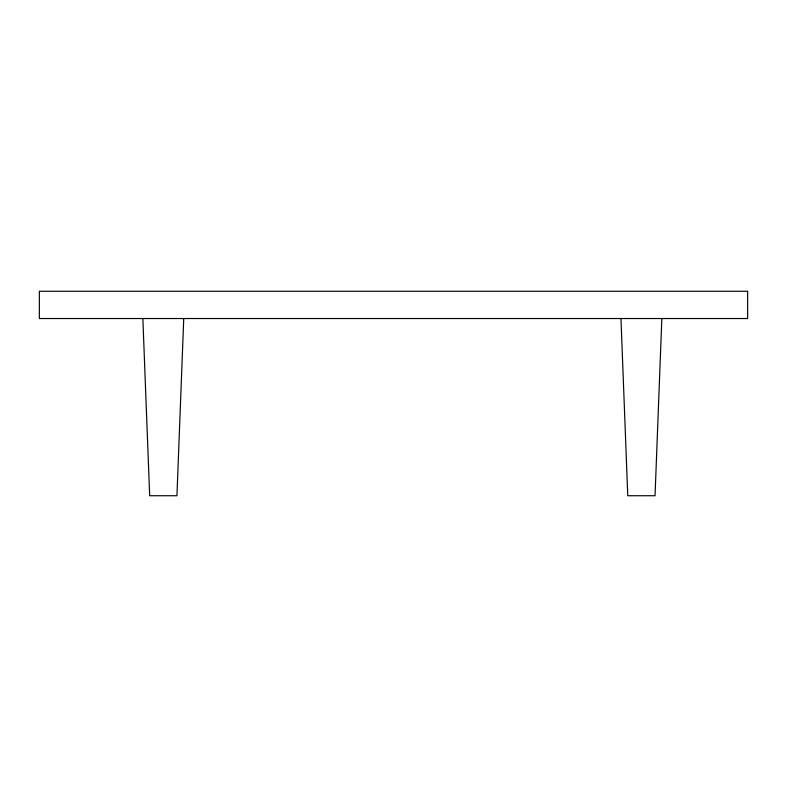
<?xml version="1.0" encoding="UTF-8"?>
<svg xmlns="http://www.w3.org/2000/svg" width="787" height="787" viewBox="0 0 787 787"><rect width="100%" height="100%" fill="white"/><g stroke="black" fill="none" stroke-linecap="round" stroke-linejoin="round"><path stroke-width="1.18" d="M183.745 318.528L176.937 495.731L149.668 495.731L142.86 318.528M661.847 318.528L655.04 495.731L627.77 495.731L620.963 318.528M747.65 291.269L39.35 291.269L39.35 318.528L747.65 318.528L747.65 291.269"/></g></svg>
